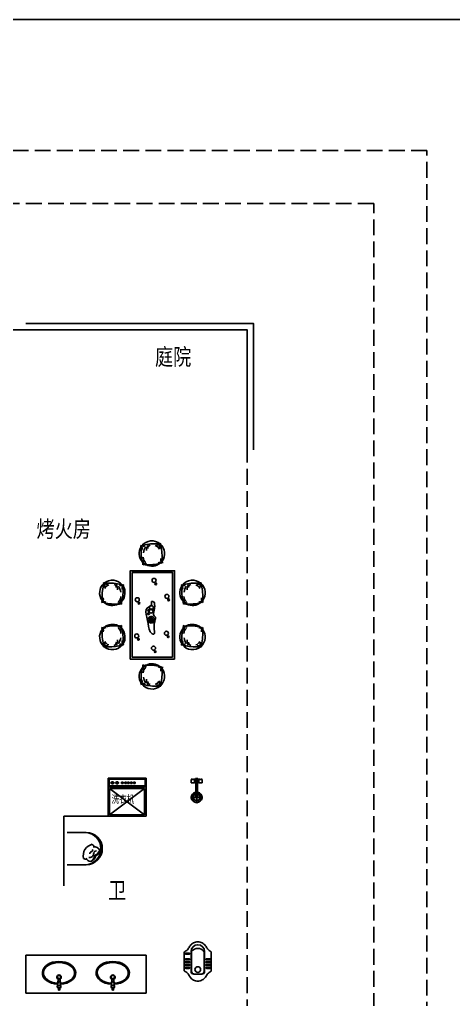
# Model space of a CAD drawing. Extents: x 9028 to 51035, y 9955 to 39655.
# Drawn here: x 29112 to 35972, y 24141 to 39655 of the extents above; entities that cross this region are included whole.
import ezdxf

# ---------------------------------------------------------------- set-up
doc = ezdxf.new("R2010")
doc.units = 0
doc.header["$LTSCALE"] = 1000
doc.header["$MEASUREMENT"] = 0
doc.linetypes.add('DASH', pattern=[0.35, 0.25, -0.1])
for name, color, linetype in [('A-PUB_TITLE', 4, 'Continuous'), ('AE-FURN-MOVE', 165, 'Continuous'), ('PUB_TEXT', 7, 'Continuous'), ('WALL', 9, 'Continuous')]:
    doc.layers.add(name, color=color, linetype=linetype)
doc.layers.add('辅助线', color=8, linetype='DASH', plot=False)
doc.styles.get("Standard").update_dxf_attribs({"font": 'gbenor.shx', "bigfont": 'gbcbig.shx'})
doc.styles.add('黑体', font='simhei.ttf', dxfattribs={"width": 0.8})

# ---------------------------------------------------------------- blocks, each defined once
blk = doc.blocks.new('*U36')
at = {"color": 8, "linetype": 'ByBlock', "ltscale": 15}
for points in [[(-234, 795), (-199, 799)], [(234, 795), (199, 799)], [(-503, 732), (-503, 733)], [(-195, 763), (-195, 762)], [(195, 763), (195, 762)], [(503, 732), (503, 733)], [(-169, 491), (-169, 491), (-204, 488)], [(169, 491), (169, 491), (204, 488)], [(-791, 151), (-791, 151), (-827, 154)], [(791, 151), (791, 151), (827, 154)], [(-1125, -90), (-1125, -91)], [(-857, -153), (-821, -157)], [(-818, -121), (-818, -120)], [(818, -121), (818, -120)], [(857, -153), (821, -157)], [(1125, -90), (1125, -91)], [(-169, -491), (-169, -491), (-204, -488)], [(169, -491), (169, -491), (204, -488)], [(-503, -732), (-503, -733)], [(-195, -763), (-195, -762)], [(195, -763), (195, -762)], [(503, -732), (503, -733)], [(-234, -795), (-199, -799)], [(234, -795), (199, -799)]]:
    blk.add_lwpolyline(points, dxfattribs=at)
at = {"linetype": 'Continuous'}
blk.add_lwpolyline([(-700, -350), (700, -350), (700, 350), (-700, 350)], close=True, dxfattribs=at)
at = {"color": 8, "linetype": 'Continuous'}
blk.add_lwpolyline([(-670, -320), (670, -320), (670, 320), (-670, 320)], close=True, dxfattribs=at)
at = {"color": 8, "linetype": 'ByBlock', "ltscale": 15}
for centre, radius in [((-387, 221), 13.5), ((-333, 248), 32.2), ((186, 212), 13.5), ((240, 239), 32.2), ((-527, -17), 32.2), ((-76, 19), 30.3), ((-76, 19), 26), ((-76, 19), 23.4), ((-76, 19), 6.06), ((18, 62), 13.5), ((62, 21), 32.2), ((69, 57), 13.5), ((114, 16), 32.2), ((546, -26), 32.2), ((-581, -44), 13.5), ((492, -53), 13.5), ((-345, -249), 13.5), ((-290, -222), 32.2), ((239, -256), 13.5), ((293, -229), 32.2)]:
    blk.add_circle(centre, radius, dxfattribs=at)
at = {"ltscale": 120}
for centre, start, end in [((-350, 634), 53.3334, 137.5618), ((350, 634), 42.4382, 126.6666), ((-350, 634), 139.6082, 232.578), ((-350, 634), 332.6405, 40.6948), ((350, 634), 139.3052, 207.3595), ((350, 634), 307.422, 40.3918), ((-350, 634), 237.6262, 311.9099), ((350, 634), 228.0901, 302.3738), ((-973, 8), 127.422, 220.3918), ((-973, 8), 48.0901, 122.3738), ((973, 8), 57.6262, 131.9099), ((973, 8), 319.6082, 52.578), ((-973, 8), 319.3052, 27.3595), ((973, 8), 152.6405, 220.6948), ((-973, 8), 222.4382, 306.6666), ((973, 8), 233.3334, 317.5618), ((-350, -634), 48.0901, 122.3738), ((350, -634), 57.6262, 131.9099), ((-350, -634), 127.422, 220.3918), ((-350, -634), 319.3052, 27.3595), ((350, -634), 152.6405, 220.6948), ((350, -634), 319.6082, 52.578), ((-350, -634), 222.4382, 306.6666), ((350, -634), 233.3334, 317.5618)]:
    blk.add_arc(centre, 201, start, end, dxfattribs=at)
at = {"color": 8, "linetype": 'ByBlock', "ltscale": 15}
for centre, radius, start, end in [((-281, 57), 740, 86.3631, 104.749), ((-170, 783), 32.8, 151.1613, 219.9508), ((170, 783), 32.8, 320.0492, 28.8387), ((281, 57), 740, 75.251, 93.6369), ((-532, 748), 32.8, 331.1613, 39.9508), ((235, 686), 740, 176.3631, 194.749), ((-376, 659), 103, 115.5209, 163.9239), ((-911, 575), 740, 356.3631, 14.749), ((911, 575), 740, 165.251, 183.6369), ((376, 659), 103, 16.0761, 64.4791), ((-235, 686), 740, 345.251, 3.6369), ((532, 748), 32.8, 140.0492, 208.8387), ((-435, 618), 48.4, 194.0472, 273.7214), ((-402, 697), 147, 237.407, 272.7549), ((-505, 477), 32.8, 331.1613, 39.9508), ((-301, 799), 305, 239.426, 258.5985), ((-393, 1203), 740, 266.3631, 284.749), ((-292, 603), 106, 269.5416, 322.8842), ((-144, 512), 32.8, 151.1613, 219.9508), ((144, 512), 32.8, 320.0492, 28.8387), ((393, 1203), 740, 255.251, 273.6369), ((292, 603), 106, 217.1158, 270.4584), ((301, 799), 305, 281.4015, 300.574), ((402, 697), 147, 267.2451, 302.593), ((435, 618), 48.4, 266.2786, 345.9528), ((505, 477), 32.8, 140.0492, 208.8387), ((-1128, 165), 32.8, 320.0492, 28.8387), ((-1015, -561), 740, 75.251, 93.6369), ((1015, -561), 740, 86.3631, 104.749), ((1128, 165), 32.8, 151.1613, 219.9508), ((-387, -44), 740, 165.251, 183.6369), ((-1025, -55), 147, 87.2451, 122.593), ((-1057, 24), 48.4, 86.2786, 165.9528), ((-924, -157), 305, 101.4015, 120.574), ((-914, 39), 106, 37.1158, 90.4584), ((-1533, 67), 740, 345.251, 3.6369), ((-766, 130), 32.8, 140.0492, 208.8387), ((-76, 19), 52, 160.5618, 5.2841), ((-76, 19), 52, 5.2841, 160.5618), ((766, 130), 32.8, 331.1613, 39.9508), ((1533, 67), 740, 176.3631, 194.749), ((914, 39), 106, 89.5416, 142.8842), ((924, -157), 305, 59.426, 78.5985), ((1025, -55), 147, 57.407, 92.7549), ((1057, 24), 48.4, 14.0472, 93.7214), ((387, -44), 740, 356.3631, 14.749), ((-1154, -106), 32.8, 320.0492, 28.8387), ((-999, -17), 103, 196.0761, 244.4791), ((-904, 585), 740, 255.251, 273.6369), ((-792, -141), 32.8, 140.0492, 208.8387), ((792, -141), 32.8, 331.1613, 39.9508), ((904, 585), 740, 266.3631, 284.749), ((999, -17), 103, 295.5209, 343.9239), ((1154, -106), 32.8, 151.1613, 219.9508), ((-505, -477), 32.8, 320.0492, 28.8387), ((-393, -1203), 740, 75.251, 93.6369), ((393, -1203), 740, 86.3631, 104.749), ((505, -477), 32.8, 151.1613, 219.9508), ((235, -686), 740, 165.251, 183.6369), ((-435, -618), 48.4, 86.2786, 165.9528), ((-402, -697), 147, 87.2451, 122.593), ((-301, -799), 305, 101.4015, 120.574), ((-292, -603), 106, 37.1158, 90.4584), ((-911, -575), 740, 345.251, 3.6369), ((-144, -512), 32.8, 140.0492, 208.8387), ((144, -512), 32.8, 331.1613, 39.9508), ((911, -575), 740, 176.3631, 194.749), ((292, -603), 106, 89.5416, 142.8842), ((301, -799), 305, 59.426, 78.5985), ((402, -697), 147, 57.407, 92.7549), ((435, -618), 48.4, 14.0472, 93.7214), ((-235, -686), 740, 356.3631, 14.749), ((-532, -748), 32.8, 320.0492, 28.8387), ((-376, -659), 103, 196.0761, 244.4791), ((-281, -57), 740, 255.251, 273.6369), ((-170, -783), 32.8, 140.0492, 208.8387), ((170, -783), 32.8, 331.1613, 39.9508), ((281, -57), 740, 266.3631, 284.749), ((376, -659), 103, 295.5209, 343.9239), ((532, -748), 32.8, 151.1613, 219.9508)]:
    blk.add_arc(centre, radius, start, end, dxfattribs=at)
for points, knots in [([(-217, 783), (-221, 781), (-237, 772), (-256, 775), (-269, 777)], [0, 0, 0, 0, 20.94518, 77.547913, 77.547913, 77.547913, 77.547913]), ([(-207, 778), (-208, 774), (-212, 759), (-205, 745), (-201, 735)], [0, 0, 0, 0, 20.199903, 65.117816, 65.117816, 65.117816, 65.117816]), ([(207, 778), (208, 774), (212, 759), (205, 745), (201, 735)], [0, 0, 0, 0, 20.199903, 65.117816, 65.117816, 65.117816, 65.117816]), ([(217, 783), (221, 781), (237, 772), (256, 775), (269, 777)], [0, 0, 0, 0, 20.94518, 77.547913, 77.547913, 77.547913, 77.547913]), ([(-506, 769), (-506, 771), (-505, 777), (-491, 760), (-479, 767), (-470, 772)], [0, 0, 0, 0, 8.024829, 21.050859, 61.733421, 61.733421, 61.733421, 61.733421]), ([(-493, 751), (-491, 746), (-485, 732), (-488, 717), (-491, 707)], [0, 0, 0, 0, 20.199903, 65.117816, 65.117816, 65.117816, 65.117816]), ([(-484, 757), (-479, 756), (-462, 750), (-445, 756), (-432, 761)], [0, 0, 0, 0, 20.94518, 77.547913, 77.547913, 77.547913, 77.547913]), ([(484, 757), (479, 756), (462, 750), (445, 756), (432, 761)], [0, 0, 0, 0, 20.94518, 77.547913, 77.547913, 77.547913, 77.547913]), ([(506, 769), (506, 771), (505, 777), (491, 760), (479, 767), (470, 772)], [0, 0, 0, 0, 8.024829, 21.050859, 61.733421, 61.733421, 61.733421, 61.733421]), ([(493, 751), (491, 746), (485, 732), (488, 717), (491, 707)], [0, 0, 0, 0, 20.199903, 65.117816, 65.117816, 65.117816, 65.117816]), ([(-440, 465), (-447, 466), (-458, 468), (-470, 454), (-475, 459), (-476, 461)], [0, 0, 0, 0, 30.857349, 48.406165, 58.315689, 58.315689, 58.315689, 58.315689]), ([(-466, 477), (-464, 481), (-461, 496), (-467, 510), (-471, 520)], [0, 0, 0, 0, 20.199903, 65.117816, 65.117816, 65.117816, 65.117816]), ([(-456, 471), (-452, 474), (-436, 482), (-417, 479), (-404, 477)], [0, 0, 0, 0, 20.94518, 77.547913, 77.547913, 77.547913, 77.547913]), ([(-194, 498), (-199, 500), (-216, 506), (-234, 500), (-247, 496)], [0, 0, 0, 0, 20.94518, 77.547913, 77.547913, 77.547913, 77.547913]), ([(-186, 505), (-187, 509), (-193, 523), (-189, 538), (-186, 548)], [0, 0, 0, 0, 20.199903, 65.117816, 65.117816, 65.117816, 65.117816]), ([(186, 505), (187, 509), (193, 523), (189, 538), (186, 548)], [0, 0, 0, 0, 20.199903, 65.117816, 65.117816, 65.117816, 65.117816]), ([(194, 498), (199, 500), (216, 506), (234, 500), (247, 496)], [0, 0, 0, 0, 20.94518, 77.547913, 77.547913, 77.547913, 77.547913]), ([(456, 471), (452, 474), (436, 482), (417, 479), (404, 477)], [0, 0, 0, 0, 20.94518, 77.547913, 77.547913, 77.547913, 77.547913]), ([(440, 465), (447, 466), (458, 468), (470, 454), (475, 459), (476, 461)], [0, 0, 0, 0, 30.857349, 48.406165, 58.315689, 58.315689, 58.315689, 58.315689]), ([(466, 477), (464, 481), (461, 496), (467, 510), (471, 520)], [0, 0, 0, 0, 20.199903, 65.117816, 65.117816, 65.117816, 65.117816]), ([(-1062, 177), (-1069, 176), (-1081, 174), (-1092, 188), (-1097, 183), (-1099, 181)], [0, 0, 0, 0, 30.857349, 48.406165, 58.315689, 58.315689, 58.315689, 58.315689]), ([(-1088, 166), (-1087, 161), (-1083, 146), (-1089, 132), (-1094, 122)], [0, 0, 0, 0, 20.199903, 65.117816, 65.117816, 65.117816, 65.117816]), ([(-1078, 171), (-1074, 168), (-1058, 160), (-1040, 163), (-1026, 165)], [0, 0, 0, 0, 20.94518, 77.547913, 77.547913, 77.547913, 77.547913]), ([(1078, 171), (1074, 168), (1058, 160), (1040, 163), (1026, 165)], [0, 0, 0, 0, 20.94518, 77.547913, 77.547913, 77.547913, 77.547913]), ([(1062, 177), (1069, 176), (1081, 174), (1092, 188), (1097, 183), (1099, 181)], [0, 0, 0, 0, 30.857349, 48.406165, 58.315689, 58.315689, 58.315689, 58.315689]), ([(1088, 166), (1087, 161), (1083, 146), (1089, 132), (1094, 122)], [0, 0, 0, 0, 20.199903, 65.117816, 65.117816, 65.117816, 65.117816]), ([(-817, 144), (-821, 142), (-838, 136), (-856, 142), (-869, 146)], [0, 0, 0, 0, 20.94518, 77.547913, 77.547913, 77.547913, 77.547913]), ([(-808, 137), (-810, 133), (-815, 119), (-811, 104), (-809, 94)], [0, 0, 0, 0, 20.199903, 65.117816, 65.117816, 65.117816, 65.117816]), ([(808, 137), (810, 133), (815, 119), (811, 104), (809, 94)], [0, 0, 0, 0, 20.199903, 65.117816, 65.117816, 65.117816, 65.117816]), ([(817, 144), (821, 142), (838, 136), (856, 142), (869, 146)], [0, 0, 0, 0, 20.94518, 77.547913, 77.547913, 77.547913, 77.547913]), ([(-1129, -127), (-1128, -129), (-1127, -135), (-1114, -117), (-1101, -125), (-1092, -130)], [0, 0, 0, 0, 8.024829, 21.050859, 61.733421, 61.733421, 61.733421, 61.733421]), ([(-1115, -109), (-1113, -104), (-1107, -90), (-1111, -75), (-1113, -65)], [0, 0, 0, 0, 20.199903, 65.117816, 65.117816, 65.117816, 65.117816]), ([(-1106, -115), (-1102, -114), (-1085, -108), (-1067, -114), (-1054, -119)], [0, 0, 0, 0, 20.94518, 77.547913, 77.547913, 77.547913, 77.547913]), ([(-840, -141), (-844, -139), (-860, -130), (-878, -133), (-891, -134)], [0, 0, 0, 0, 20.94518, 77.547913, 77.547913, 77.547913, 77.547913]), ([(-830, -136), (-831, -132), (-834, -117), (-828, -103), (-823, -93)], [0, 0, 0, 0, 20.199903, 65.117816, 65.117816, 65.117816, 65.117816]), ([(830, -136), (831, -132), (834, -117), (828, -103), (823, -93)], [0, 0, 0, 0, 20.199903, 65.117816, 65.117816, 65.117816, 65.117816]), ([(840, -141), (844, -139), (860, -130), (878, -133), (891, -134)], [0, 0, 0, 0, 20.94518, 77.547913, 77.547913, 77.547913, 77.547913]), ([(1106, -115), (1102, -114), (1085, -108), (1067, -114), (1054, -119)], [0, 0, 0, 0, 20.94518, 77.547913, 77.547913, 77.547913, 77.547913]), ([(1129, -127), (1128, -129), (1127, -135), (1114, -117), (1101, -125), (1092, -130)], [0, 0, 0, 0, 8.024829, 21.050859, 61.733421, 61.733421, 61.733421, 61.733421]), ([(1115, -109), (1113, -104), (1107, -90), (1111, -75), (1113, -65)], [0, 0, 0, 0, 20.199903, 65.117816, 65.117816, 65.117816, 65.117816]), ([(-440, -465), (-447, -466), (-458, -468), (-470, -454), (-475, -459), (-476, -461)], [0, 0, 0, 0, 30.857349, 48.406165, 58.315689, 58.315689, 58.315689, 58.315689]), ([(440, -465), (447, -466), (458, -468), (470, -454), (475, -459), (476, -461)], [0, 0, 0, 0, 30.857349, 48.406165, 58.315689, 58.315689, 58.315689, 58.315689]), ([(-466, -477), (-464, -481), (-461, -496), (-467, -510), (-471, -520)], [0, 0, 0, 0, 20.199903, 65.117816, 65.117816, 65.117816, 65.117816]), ([(-456, -471), (-452, -474), (-436, -482), (-417, -479), (-404, -477)], [0, 0, 0, 0, 20.94518, 77.547913, 77.547913, 77.547913, 77.547913]), ([(-194, -498), (-199, -500), (-216, -506), (-234, -500), (-247, -496)], [0, 0, 0, 0, 20.94518, 77.547913, 77.547913, 77.547913, 77.547913]), ([(-186, -505), (-187, -509), (-193, -523), (-189, -538), (-186, -548)], [0, 0, 0, 0, 20.199903, 65.117816, 65.117816, 65.117816, 65.117816]), ([(186, -505), (187, -509), (193, -523), (189, -538), (186, -548)], [0, 0, 0, 0, 20.199903, 65.117816, 65.117816, 65.117816, 65.117816]), ([(194, -498), (199, -500), (216, -506), (234, -500), (247, -496)], [0, 0, 0, 0, 20.94518, 77.547913, 77.547913, 77.547913, 77.547913]), ([(456, -471), (452, -474), (436, -482), (417, -479), (404, -477)], [0, 0, 0, 0, 20.94518, 77.547913, 77.547913, 77.547913, 77.547913]), ([(466, -477), (464, -481), (461, -496), (467, -510), (471, -520)], [0, 0, 0, 0, 20.199903, 65.117816, 65.117816, 65.117816, 65.117816]), ([(-506, -769), (-506, -771), (-505, -777), (-491, -760), (-479, -767), (-470, -772)], [0, 0, 0, 0, 8.024829, 21.050859, 61.733421, 61.733421, 61.733421, 61.733421]), ([(-493, -751), (-491, -746), (-485, -732), (-488, -717), (-491, -707)], [0, 0, 0, 0, 20.199903, 65.117816, 65.117816, 65.117816, 65.117816]), ([(-484, -757), (-479, -756), (-462, -750), (-445, -756), (-432, -761)], [0, 0, 0, 0, 20.94518, 77.547913, 77.547913, 77.547913, 77.547913]), ([(-217, -783), (-221, -781), (-237, -772), (-256, -775), (-269, -777)], [0, 0, 0, 0, 20.94518, 77.547913, 77.547913, 77.547913, 77.547913]), ([(-207, -778), (-208, -774), (-212, -759), (-205, -745), (-201, -735)], [0, 0, 0, 0, 20.199903, 65.117816, 65.117816, 65.117816, 65.117816]), ([(207, -778), (208, -774), (212, -759), (205, -745), (201, -735)], [0, 0, 0, 0, 20.199903, 65.117816, 65.117816, 65.117816, 65.117816]), ([(217, -783), (221, -781), (237, -772), (256, -775), (269, -777)], [0, 0, 0, 0, 20.94518, 77.547913, 77.547913, 77.547913, 77.547913]), ([(484, -757), (479, -756), (462, -750), (445, -756), (432, -761)], [0, 0, 0, 0, 20.94518, 77.547913, 77.547913, 77.547913, 77.547913]), ([(506, -769), (506, -771), (505, -777), (491, -760), (479, -767), (470, -772)], [0, 0, 0, 0, 8.024829, 21.050859, 61.733421, 61.733421, 61.733421, 61.733421]), ([(493, -751), (491, -746), (485, -732), (488, -717), (491, -707)], [0, 0, 0, 0, 20.199903, 65.117816, 65.117816, 65.117816, 65.117816])]:
    blk.add_open_spline(points, degree=3, knots=knots, dxfattribs=at)
blk.add_spline([(198, -33), (71, -29), (-16, -28), (-33, -48), (-58, -47), (-120, -33), (-190, -26), (-306, -20), (-280, 25), (-226, 50), (-37, 87), (114, 80), (159, 15), (212, 12), (201, -25), (189, -36)], degree=3, dxfattribs=at)
blk = doc.blocks.new('海龙工具_洗盆')
at = {"color": 8}
blk.add_lwpolyline([(10, -35), (10, -4, 0.376297), (-11, -4), (-11, -34, -0.272573)], format="xyb", close=True, dxfattribs=at)
for points in [[(-11, -27, 0.271653), (-29, -49), (-15, -165, 0.760816), (14, -165), (27, -49, 0.255599), (10, -28)], [(26, -62, 0.726092), (-27, -63)], [(-24, -94, 0.023079), (-8, -143, 0.427088), (7, -143, 0.023079), (22, -94)]]:
    blk.add_lwpolyline(points, format="xyb", dxfattribs=at)
blk.add_lwpolyline([(24, -71), (-1, -80), (-26, -71)], dxfattribs=at)
blk.add_circle((-1, -207), 27, dxfattribs=at)
blk.add_arc((-1, -207), 35.6, 105.7254, 73.6041, dxfattribs=at)
blk.add_ellipse((-2, -274), major_axis=(-264, -1), ratio=0.685587, start_param=-1.488972, end_param=4.621616)
blk.add_ellipse((-2, -274), major_axis=(246, 1), ratio=0.663308, start_param=1.649511, end_param=7.763959, dxfattribs=at)
blk = doc.blocks.new('*U68')
blk.add_lwpolyline([(0, 0), (1900, 0), (1900, -600), (0, -600)], close=True)
for p in [(525, -46), (1375, -46)]:
    blk.add_blockref('海龙工具_洗盆', p)
blk = doc.blocks.new('*U69')
for p, q in [((-300, 369), (-300, -232)), ((300, 369), (-300, 369)), ((300, -232), (300, 369)), ((-300, 232), (300, 232)), ((-300, -232), (300, -232))]:
    blk.add_line(p, q)
at = {"color": 8}
for p, q in [((-284, 248), (-284, 353)), ((-284, 353), (284, 353)), ((284, 353), (284, 248)), ((284, 248), (-284, 248)), ((-277, 210), (277, 210)), ((-277, -210), (277, 210)), ((-277, 210), (277, -210)), ((-277, -210), (-277, 210)), ((-257, 292), (-257, 302)), ((-257, 302), (-210, 302)), ((-210, 292), (-257, 292)), ((-210, 302), (-210, 292)), ((-183, 292), (-183, 302)), ((-183, 302), (-136, 302)), ((-136, 292), (-183, 292)), ((-136, 302), (-136, 292)), ((-88, 288), (-88, 306)), ((-88, 306), (-61, 306)), ((-61, 288), (-88, 288)), ((-61, 306), (-61, 288)), ((-38, 288), (-38, 306)), ((-38, 306), (-11, 306)), ((-11, 288), (-38, 288)), ((-11, 306), (-11, 288)), ((7, 288), (7, 306)), ((7, 306), (34, 306)), ((34, 288), (7, 288)), ((34, 306), (34, 288)), ((52, 288), (52, 306)), ((52, 306), (79, 306)), ((79, 288), (52, 288)), ((79, 306), (79, 288)), ((99, 288), (99, 306)), ((99, 306), (126, 306)), ((126, 288), (99, 288)), ((126, 306), (126, 288)), ((277, 210), (277, -210)), ((277, -210), (-277, -210))]:
    blk.add_line(p, q, dxfattribs=at)
for centre, start, end in [((-233, 297), 17.42, 162.58), ((-159, 297), 17.42, 162.58), ((-233, 297), 195.5721, 344.4279), ((-159, 297), 195.5721, 344.4279)]:
    blk.add_arc(centre, 17.4, start, end, dxfattribs=at)
blk.add_text('洗衣机', height=120).set_placement((-246, -33))
blk = doc.blocks.new('*U70')
at = {"color": 8, "linetype": 'Continuous'}
blk.add_lwpolyline([(-267, 318), (-267, 619, -1), (243, 619), (243, 318)], format="xyb", dxfattribs=at)
blk.add_arc((-12, 595), 256, 5.4586, 174.5414, dxfattribs=at)
at = {"color": 250, "extrusion": (0, 0, -1)}
for centre, major_axis, start_param, end_param in [((56, 746), (69.1, -69.1), 2.170135, 3.540916), ((-2, 724), (-81.1, -81.1), 2.540982, 3.519172), ((-18, 675), (-51.9, -51.9), 1.368059, 2.02427), ((97, 753), (-128, -128), -1.037469, 0.573364), ((87, 660), (-78.1, -78.1), 2.435498, 3.625733), ((108, 695), (59.8, -59.8), 5.521851, 6.710867), ((53, 634), (74.2, -74.2), 5.568502, 6.052223)]:
    blk.add_ellipse(centre, major_axis=major_axis, ratio=1, start_param=start_param, end_param=end_param, dxfattribs=at)
at = {"color": 250, "linetype": 'Continuous', "ltscale": 3000, "extrusion": (0, 0, -1)}
for centre, major_axis, start_param, end_param in [((-76, 672), (134, -134), 4.450749, 5.037426), ((72, 615), (101, -101), 4.081289, 4.922055)]:
    blk.add_ellipse(centre, major_axis=major_axis, ratio=1, start_param=start_param, end_param=end_param, dxfattribs=at)
at = {"color": 250, "linetype": 'Continuous', "ltscale": 3000}
for points, knots in [([(22, 783), (27, 769), (40, 729), (123, 736), (127, 686), (129, 663)], [0, 0, 0, 0, 63.901092, 178.479302, 266.758183, 266.758183, 266.758183, 266.758183]), ([(3, 722), (13, 721), (38, 718), (42, 676), (65, 674), (72, 674)], [0, 0, 0, 0, 40.128513, 107.093014, 136.921512, 136.921512, 136.921512, 136.921512])]:
    blk.add_open_spline(points, degree=3, knots=knots, dxfattribs=at)
blk = doc.blocks.new('*U45')
at = {"ltscale": 3}
for p, q in [((269, 568), (269, 874)), ((373, 563), (373, 878)), ((587, 563), (587, 878)), ((695, 862), (695, 579)), ((542, 518), (418, 518))]:
    blk.add_line(p, q, dxfattribs=at)
at = {"color": 8, "ltscale": 3}
for p, q in [((382, 563), (382, 878)), ((578, 563), (578, 878)), ((616, 851), (669, 851)), ((669, 836), (616, 836)), ((344, 761), (291, 761)), ((291, 746), (344, 746)), ((344, 716), (291, 716)), ((291, 701), (344, 701)), ((344, 671), (291, 671)), ((291, 656), (344, 656)), ((344, 626), (291, 626)), ((616, 761), (669, 761)), ((669, 746), (616, 746)), ((616, 716), (669, 716)), ((669, 701), (616, 701)), ((616, 671), (669, 671)), ((669, 656), (616, 656)), ((616, 626), (669, 626)), ((291, 611), (344, 611)), ((669, 611), (616, 611))]:
    blk.add_line(p, q, dxfattribs=at)
blk.add_circle((480, 592), 44.6, dxfattribs=at)
at = {"ltscale": 3}
for centre, radius, start, end in [((480, 878), 107, 0, 180), ((418, 563), 45, 180, 270), ((542, 563), 45, 270, 0)]:
    blk.add_arc(centre, radius, start, end, dxfattribs=at)
at = {"color": 8, "ltscale": 3}
for centre, radius, start, end in [((480, 805), 122, 36.6792, 143.3208), ((614, 844), 7.9, 73.7392, 286.2608), ((672, 844), 7.9, 253.7392, 106.2608), ((288, 754), 7.9, 73.7392, 286.2608), ((288, 709), 7.9, 73.7392, 286.2608), ((288, 664), 7.9, 73.7392, 286.2608), ((288, 619), 7.9, 73.7392, 286.2608), ((346, 754), 7.9, 253.7392, 106.2608), ((346, 709), 7.9, 253.7392, 106.2608), ((346, 664), 7.9, 253.7392, 106.2608), ((346, 619), 7.9, 253.7392, 106.2608), ((614, 754), 7.9, 73.7392, 286.2608), ((614, 709), 7.9, 73.7392, 286.2608), ((614, 664), 7.9, 73.7392, 286.2608), ((614, 619), 7.9, 73.7392, 286.2608), ((672, 754), 7.9, 253.7392, 106.2608), ((672, 709), 7.9, 253.7392, 106.2608), ((672, 664), 7.9, 253.7392, 106.2608), ((672, 619), 7.9, 253.7392, 106.2608), ((427, 563), 45, 180, 270), ((533, 563), 45, 270, 0)]:
    blk.add_arc(centre, radius, start, end, dxfattribs=at)
at = {"ltscale": 3}
for points in [[(269, 874), (289, 887), (327, 911), (357, 973), (409, 1020), (480, 1039), (552, 1020), (602, 973), (632, 916), (664, 885), (693, 875), (695, 866), (695, 862)], [(269, 568), (289, 554), (327, 530), (357, 468), (409, 422), (480, 403), (552, 421), (602, 469), (632, 525), (664, 556), (693, 566), (695, 575), (695, 579)]]:
    blk.add_open_spline(points, degree=3, knots=[0, 0, 0, 0, 71.715686, 131.295623, 202.140786, 272.985949, 343.831112, 414.676275, 474.256212, 533.836148, 546.128646, 558.421144, 558.421144, 558.421144, 558.421144], dxfattribs=at)
blk = doc.blocks.new('A$C4C12256C')
at = {"color": 39}
for p, q in [((-300, 5, 0), (-300, 95, 0)), ((-300, 2, 0), (-300, -3, 0)), ((-305, 0, 0), (-395, 0, 0)), ((-303, 0, 0), (-298, 0, 0)), ((-300, -5, 0), (-300, -95, 0)), ((-295, 0, 0), (-205, 0, 0))]:
    blk.add_line(p, q, dxfattribs=at)
at = {"color": 0, "linetype": 'Continuous'}
for p, q in [((-10, 15), (-300, 15, 0)), ((-30, 32, 0), (-30, 15, 0)), ((-30, 32, 0), (-30, 15, 0)), ((0, 20), (-10, 20)), ((-10, -20), (-10, 20)), ((-5, -20), (-5, 20)), ((0, -20), (0, 20)), ((-10, -15), (-300, -15, 0)), ((-30, -15, 0), (-30, -32, 0)), ((-30, -15, 0), (-30, -32, 0)), ((0, -20), (-10, -20))]:
    blk.add_line(p, q, dxfattribs=at)
at = {"color": 0, "linetype": 'Continuous', "elevation": 0}
for points in [[(-18, 32), (-69, 32), (-69, 85), (-18, 85)], [(-18, -32), (-69, -32), (-69, -85), (-18, -85)]]:
    blk.add_lwpolyline(points, close=True, dxfattribs=at)
for points in [[(-18, 75), (0, 75)], [(0, 42), (-18, 42)], [(0, -42), (-18, -42)], [(-18, -75), (0, -75)]]:
    blk.add_lwpolyline(points, dxfattribs=at)
at = {"color": 0, "linetype": 'Continuous'}
blk.add_arc((-300, 0, 0), 85, 11.537, 348.463, dxfattribs=at)
at = {"color": 39}
for radius, start, end in [(75, 11.537, 348.463), (15, 90, 270)]:
    blk.add_arc((-300, 0, 0), radius, start, end, dxfattribs=at)
at = {"color": 35}
blk.add_arc((-300, 0, 0), 50, 17.4576, 342.5424, dxfattribs=at)

msp = doc.modelspace()

# ---------------------------------------------------------------- linework, layer by layer
msp.add_lwpolyline([(32712, 32841), (32712, 34741), (29212, 34741)])
at = {"layer": 'A-PUB_TITLE'}
msp.add_lwpolyline([(9028, 9955), (51028, 9955), (51028, 39655), (9028, 39655)], close=True, dxfattribs=at)
at = {"layer": 'AE-FURN-MOVE'}
msp.add_lwpolyline([(29812, 25941), (29812, 27041), (31112, 27041)], dxfattribs=at)
at = {"layer": 'WALL'}
msp.add_lwpolyline([(32812, 32841), (32812, 34841), (29212, 34841)], dxfattribs=at)
at = {"layer": '辅助线'}
for points in [[(12372, 13701), (35552, 13701), (35552, 37581), (12372, 37581)], [(12372, 13701), (35552, 13701), (35552, 37581), (12372, 37581)], [(13212, 14541), (34712, 14541), (34712, 36741), (13212, 36741)], [(15212, 16541), (32712, 16541), (32712, 34741), (15212, 34741)]]:
    msp.add_lwpolyline(points, close=True, dxfattribs=at)

# ---------------------------------------------------------------- block references
at = {"layer": 'AE-FURN-MOVE'}
for name, p, rotation in [('*U36', (31212, 30229), 89.99999999999999), ('A$C4C12256C', (31912, 27641), 90.00000000000001), ('*U70', (29546, 26517), 270)]:
    msp.add_blockref(name, p, dxfattribs=dict(at, rotation=rotation))
msp.add_blockref('*U69', (30812, 27273), dxfattribs=at)
at = {"layer": 'AE-FURN-MOVE', "xscale": -1}
msp.add_blockref('*U45', (32410, 24022), dxfattribs=at)
at = {"layer": 'AE-FURN-MOVE', "xscale": -1, "rotation": 180}
msp.add_blockref('*U68', (29212, 24241), dxfattribs=at)

# ---------------------------------------------------------------- texts
at = {"layer": 'PUB_TEXT', "style": '黑体', "width": 0.8}
for s, height, p in [('庭院', 262.9, (31253, 34184)), ('烤火房', 262.9, (29379, 31459)), ('卫', 263, (30512, 25738))]:
    msp.add_text(s, height=height, dxfattribs=at).set_placement(p)

doc.saveas('drawing.dxf')
